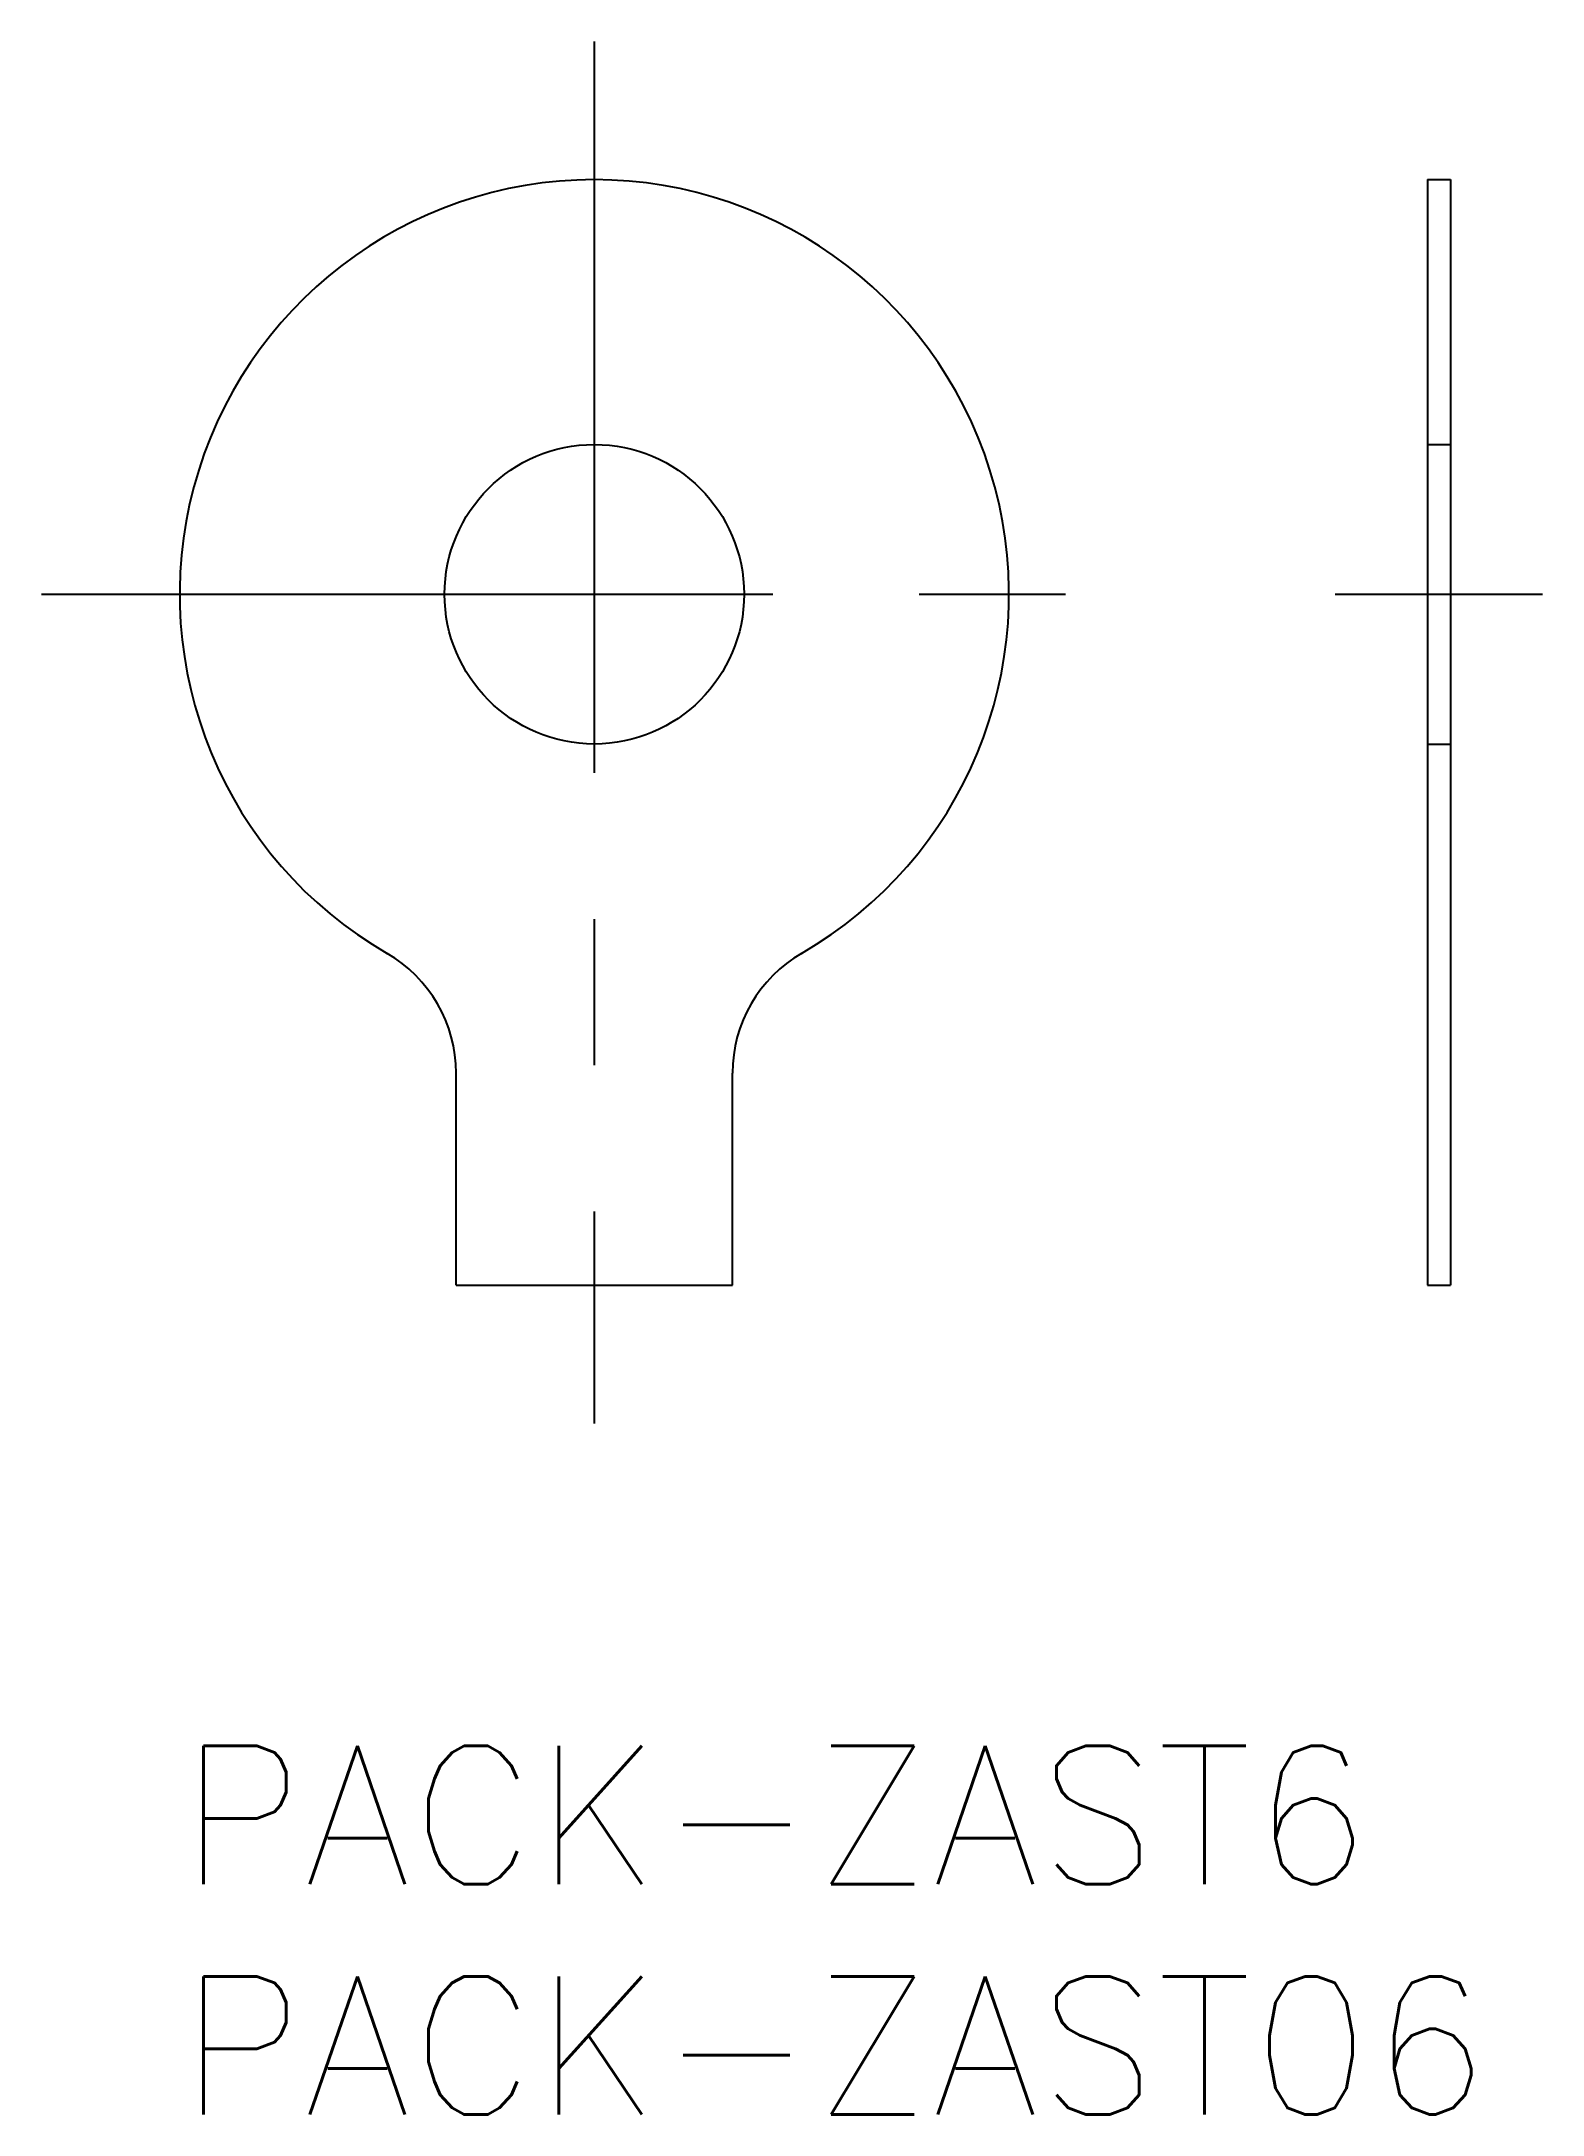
# Model space of a CAD drawing. Extents: x -3 to 29.6, y -8 to 37.
import ezdxf

# ---------------------------------------------------------------- set-up
doc = ezdxf.new("R2010")
doc.units = 0
doc.header["$LTSCALE"] = 0.5
doc.linetypes.add('CENTER', pattern=[50.8, 31.75, -6.35, 6.35, -6.35])
doc.linetypes.add('DASHED', pattern=[19.05, 12.7, -6.35])
for name, color, linetype in [('MSM_CENTER', 1, 'CENTER'), ('MSM_CONTINUOUS', 7, 'CONTINUOUS'), ('MSM_DASHED', 4, 'DASHED'), ('MSM_PART_NUMBER', 7, 'CONTINUOUS')]:
    doc.layers.add(name, color=color, linetype=linetype)
doc.styles.get("Standard").update_dxf_attribs({"font": 'txt.shx', "height": 3, "bigfont": 'bigfont.shx'})

# ---------------------------------------------------------------- blocks, each defined once
blk = doc.blocks.new('*U5')
at = {"layer": 'MSM_PART_NUMBER'}
blk.add_text('PACK-ZAST6', height=3, dxfattribs=at).set_placement((0, -3))
blk = doc.blocks.new('*U6')
at = {"layer": 'MSM_PART_NUMBER'}
blk.add_text('PACK-ZAST06', height=3, dxfattribs=at).set_placement((0, -8))

msp = doc.modelspace()

# ---------------------------------------------------------------- linework, layer by layer
at = {"layer": 'MSM_CENTER'}
for p, q in [((9, 37), (9, 7)), ((-3, 25), (21, 25)), ((25.081, 25), (29.581, 25))]:
    msp.add_line(p, q, dxfattribs=at)
at = {"layer": 'MSM_CONTINUOUS'}
for p, q in [((27.081, 34), (27.081, 10)), ((27.081, 34), (27.581, 34)), ((27.581, 34), (27.581, 10)), ((6, 10), (6, 14.608)), ((12, 10), (12, 14.608)), ((6, 10), (12, 10)), ((27.081, 10), (27.581, 10))]:
    msp.add_line(p, q, dxfattribs=at)
msp.add_circle((9, 25), 3.25, dxfattribs=at)
for centre, radius, start, end in [((9, 25), 9, 300, 240), ((3, 14.608), 3, 0, 60), ((15, 14.608), 3, 120, 180)]:
    msp.add_arc(centre, radius, start, end, dxfattribs=at)
at = {"layer": 'MSM_DASHED'}
for p, q in [((27.081, 28.25), (27.581, 28.25)), ((27.081, 21.75), (27.581, 21.75))]:
    msp.add_line(p, q, dxfattribs=at)

# ---------------------------------------------------------------- block references
at = {"layer": 'MSM_CONTINUOUS'}
for name in ['*U5', '*U6']:
    msp.add_blockref(name, (0, 0), dxfattribs=at)

doc.saveas('drawing.dxf')
